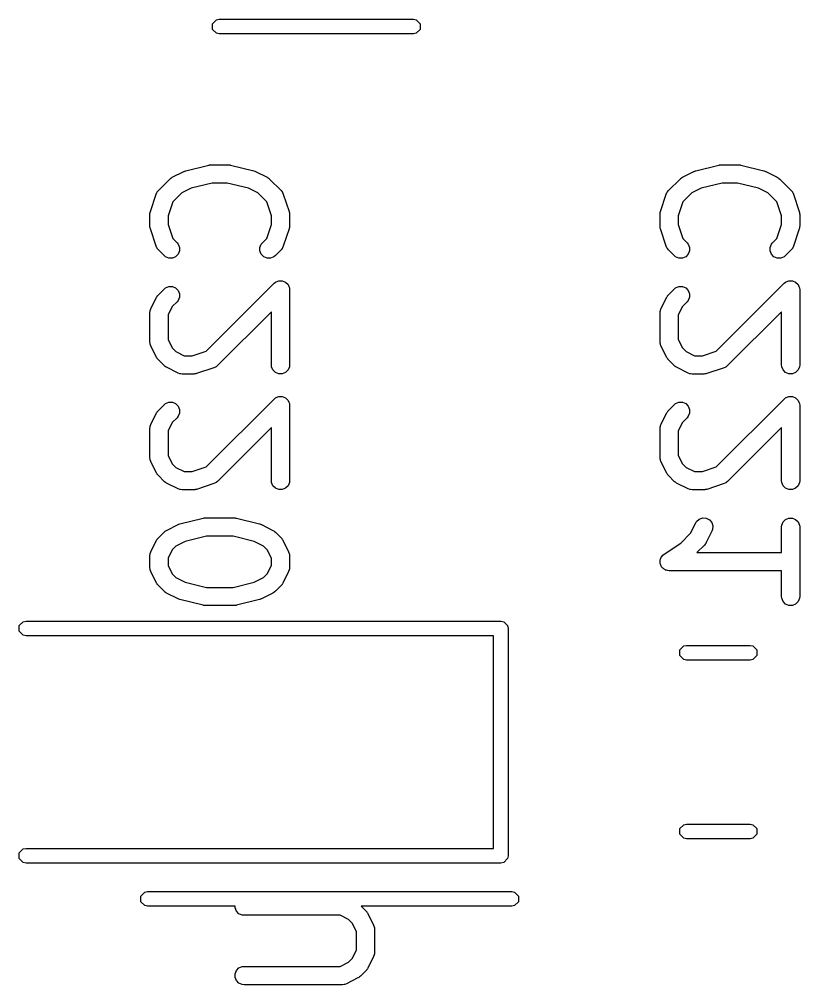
# Model space of a CAD drawing. Header units: inches. Extents: x 0.3 to 2.85, y 0.29 to 1.7.
# Drawn here: x 1.675 to 1.9279, y 1.3916 to 1.7043 of the extents above; entities that cross this region are included whole.
import ezdxf

# ---------------------------------------------------------------- set-up
doc = ezdxf.new("R2010")
doc.units = ezdxf.units.IN
doc.header["$MEASUREMENT"] = 0
doc.layers.add('BLACK', color=250, linetype='CONTINUOUS')

msp = doc.modelspace()

# ---------------------------------------------------------------- linework, layer by layer
at = {"layer": 'BLACK', "linetype": 'CONTINUOUS'}
for p, q in [((1.73758, 1.70287), (1.73886, 1.70415)), ((1.73886, 1.70415), (1.73976, 1.70433)), ((1.73976, 1.70433), (1.80276, 1.70433)), ((1.80276, 1.70433), (1.80366, 1.70415)), ((1.80366, 1.70415), (1.80494, 1.70287)), ((1.73758, 1.70106), (1.73758, 1.70287)), ((1.73886, 1.69979), (1.73758, 1.70106)), ((1.80494, 1.70106), (1.80366, 1.69979)), ((1.80494, 1.70287), (1.80494, 1.70106)), ((1.73976, 1.69961), (1.73886, 1.69979)), ((1.80276, 1.69961), (1.73976, 1.69961)), ((1.80366, 1.69979), (1.80276, 1.69961)), ((1.72457, 1.65315), (1.72832, 1.65502)), ((1.72832, 1.65502), (1.72836, 1.65504)), ((1.72836, 1.65504), (1.72838, 1.65505)), ((1.72838, 1.65505), (1.72862, 1.65514)), ((1.72862, 1.65514), (1.72886, 1.65523)), ((1.72886, 1.65523), (1.72888, 1.65523)), ((1.72888, 1.65523), (1.72893, 1.65525)), ((1.72893, 1.65525), (1.73643, 1.65712)), ((1.73643, 1.65712), (1.73653, 1.65714)), ((1.73653, 1.65714), (1.73657, 1.65715)), ((1.73657, 1.65715), (1.73678, 1.65717)), ((1.73678, 1.65717), (1.737, 1.6572)), ((1.737, 1.6572), (1.73704, 1.6572)), ((1.73704, 1.6572), (1.73714, 1.65721)), ((1.73714, 1.65721), (1.74277, 1.65721)), ((1.74277, 1.65721), (1.74287, 1.6572)), ((1.74287, 1.6572), (1.74291, 1.6572)), ((1.74291, 1.6572), (1.74312, 1.65717)), ((1.74312, 1.65717), (1.74334, 1.65715)), ((1.74334, 1.65715), (1.74338, 1.65714)), ((1.74338, 1.65714), (1.74348, 1.65712)), ((1.74348, 1.65712), (1.75098, 1.65525)), ((1.75098, 1.65525), (1.75102, 1.65523)), ((1.75102, 1.65523), (1.75104, 1.65523)), ((1.75104, 1.65523), (1.75128, 1.65514)), ((1.75128, 1.65514), (1.75153, 1.65505)), ((1.75153, 1.65505), (1.75154, 1.65504)), ((1.75154, 1.65504), (1.75159, 1.65502)), ((1.75159, 1.65502), (1.75533, 1.65315)), ((1.88993, 1.65315), (1.89368, 1.65502)), ((1.89368, 1.65502), (1.89372, 1.65504)), ((1.89372, 1.65504), (1.89374, 1.65505)), ((1.89374, 1.65505), (1.89398, 1.65514)), ((1.89398, 1.65514), (1.89422, 1.65523)), ((1.89422, 1.65523), (1.89424, 1.65523)), ((1.89424, 1.65523), (1.89428, 1.65525)), ((1.89428, 1.65525), (1.90178, 1.65712)), ((1.90178, 1.65712), (1.90188, 1.65714)), ((1.90188, 1.65714), (1.90192, 1.65715)), ((1.90192, 1.65715), (1.90214, 1.65717)), ((1.90214, 1.65717), (1.90235, 1.6572)), ((1.90235, 1.6572), (1.9024, 1.6572)), ((1.9024, 1.6572), (1.9025, 1.65721)), ((1.9025, 1.65721), (1.90812, 1.65721)), ((1.90812, 1.65721), (1.90822, 1.6572)), ((1.90822, 1.6572), (1.90826, 1.6572)), ((1.90826, 1.6572), (1.90848, 1.65717)), ((1.90848, 1.65717), (1.9087, 1.65715)), ((1.9087, 1.65715), (1.90874, 1.65714)), ((1.90874, 1.65714), (1.90884, 1.65712)), ((1.90884, 1.65712), (1.91634, 1.65525)), ((1.91634, 1.65525), (1.91638, 1.65523)), ((1.91638, 1.65523), (1.9164, 1.65523)), ((1.9164, 1.65523), (1.91664, 1.65514)), ((1.91664, 1.65514), (1.91688, 1.65505)), ((1.91688, 1.65505), (1.9169, 1.65504)), ((1.9169, 1.65504), (1.91694, 1.65502)), ((1.91694, 1.65502), (1.92069, 1.65315)), ((1.72006, 1.64884), (1.7238, 1.65259)), ((1.7238, 1.65259), (1.72403, 1.65278)), ((1.72403, 1.65278), (1.72408, 1.65284)), ((1.72408, 1.65284), (1.72417, 1.65289)), ((1.72417, 1.65289), (1.72425, 1.65296)), ((1.72425, 1.65296), (1.72432, 1.65299)), ((1.72432, 1.65299), (1.72457, 1.65315)), ((1.7375, 1.6513), (1.73067, 1.64959)), ((1.7424, 1.6513), (1.7375, 1.6513)), ((1.74923, 1.64959), (1.7424, 1.6513)), ((1.75533, 1.65315), (1.75558, 1.65299)), ((1.75558, 1.65299), (1.75565, 1.65296)), ((1.75565, 1.65296), (1.75574, 1.65289)), ((1.75574, 1.65289), (1.75582, 1.65284)), ((1.75582, 1.65284), (1.75588, 1.65278)), ((1.75588, 1.65278), (1.7561, 1.65259)), ((1.7561, 1.65259), (1.75985, 1.64884)), ((1.88541, 1.64884), (1.88916, 1.65259)), ((1.88916, 1.65259), (1.88939, 1.65278)), ((1.88939, 1.65278), (1.88944, 1.65284)), ((1.88944, 1.65284), (1.88953, 1.65289)), ((1.88953, 1.65289), (1.88961, 1.65296)), ((1.88961, 1.65296), (1.88968, 1.65299)), ((1.88968, 1.65299), (1.88993, 1.65315)), ((1.90286, 1.6513), (1.89603, 1.64959)), ((1.90776, 1.6513), (1.90286, 1.6513)), ((1.91459, 1.64959), (1.90776, 1.6513)), ((1.92069, 1.65315), (1.92094, 1.65299)), ((1.92094, 1.65299), (1.92101, 1.65296)), ((1.92101, 1.65296), (1.92109, 1.65289)), ((1.92109, 1.65289), (1.92118, 1.65284)), ((1.92118, 1.65284), (1.92123, 1.65278)), ((1.92123, 1.65278), (1.92146, 1.65259)), ((1.92146, 1.65259), (1.92521, 1.64884)), ((1.71934, 1.64769), (1.71958, 1.64822)), ((1.71958, 1.64822), (1.71965, 1.6483)), ((1.71965, 1.6483), (1.71969, 1.6484)), ((1.71969, 1.6484), (1.72006, 1.64884)), ((1.72764, 1.64808), (1.72472, 1.64516)), ((1.73067, 1.64959), (1.72764, 1.64808)), ((1.75227, 1.64808), (1.74923, 1.64959)), ((1.75518, 1.64516), (1.75227, 1.64808)), ((1.75985, 1.64884), (1.76022, 1.6484)), ((1.76022, 1.6484), (1.76026, 1.6483)), ((1.76026, 1.6483), (1.76033, 1.64822)), ((1.76033, 1.64822), (1.76056, 1.64769)), ((1.8847, 1.64769), (1.88493, 1.64822)), ((1.88493, 1.64822), (1.885, 1.6483)), ((1.885, 1.6483), (1.88504, 1.6484)), ((1.88504, 1.6484), (1.88541, 1.64884)), ((1.893, 1.64808), (1.89008, 1.64516)), ((1.89603, 1.64959), (1.893, 1.64808)), ((1.91762, 1.64808), (1.91459, 1.64959)), ((1.92054, 1.64516), (1.91762, 1.64808)), ((1.92521, 1.64884), (1.92557, 1.6484)), ((1.92557, 1.6484), (1.92561, 1.6483)), ((1.92561, 1.6483), (1.92568, 1.64822)), ((1.92568, 1.64822), (1.92592, 1.64769)), ((1.71747, 1.64207), (1.71934, 1.64769)), ((1.72472, 1.64516), (1.72322, 1.64065)), ((1.75669, 1.64065), (1.75518, 1.64516)), ((1.76056, 1.64769), (1.76244, 1.64207)), ((1.88282, 1.64207), (1.8847, 1.64769)), ((1.89008, 1.64516), (1.88858, 1.64065)), ((1.92204, 1.64065), (1.92054, 1.64516)), ((1.92592, 1.64769), (1.92779, 1.64207)), ((1.71734, 1.6415), (1.71736, 1.6416)), ((1.71736, 1.6416), (1.71737, 1.64171)), ((1.71737, 1.64171), (1.7174, 1.64178)), ((1.7174, 1.64178), (1.71747, 1.64207)), ((1.76244, 1.64207), (1.7625, 1.64178)), ((1.7625, 1.64178), (1.76253, 1.64171)), ((1.76253, 1.64171), (1.76254, 1.6416)), ((1.76254, 1.6416), (1.76257, 1.6415)), ((1.88269, 1.6415), (1.88272, 1.6416)), ((1.88272, 1.6416), (1.88273, 1.64171)), ((1.88273, 1.64171), (1.88276, 1.64178)), ((1.88276, 1.64178), (1.88282, 1.64207)), ((1.92779, 1.64207), (1.92786, 1.64178)), ((1.92786, 1.64178), (1.92789, 1.64171)), ((1.92789, 1.64171), (1.9279, 1.6416)), ((1.9279, 1.6416), (1.92792, 1.6415)), ((1.71732, 1.64113), (1.71734, 1.64142)), ((1.71732, 1.63738), (1.71732, 1.64113)), ((1.71734, 1.64142), (1.71734, 1.6415)), ((1.72322, 1.64065), (1.72322, 1.63786)), ((1.75669, 1.63786), (1.75669, 1.64065)), ((1.76257, 1.6415), (1.76256, 1.64142)), ((1.76256, 1.64142), (1.76259, 1.64113)), ((1.76259, 1.64113), (1.76259, 1.63738)), ((1.88267, 1.64113), (1.8827, 1.64142)), ((1.88267, 1.63738), (1.88267, 1.64113)), ((1.8827, 1.64142), (1.88269, 1.6415)), ((1.88858, 1.64065), (1.88858, 1.63786)), ((1.92204, 1.63786), (1.92204, 1.64065)), ((1.92792, 1.6415), (1.92792, 1.64142)), ((1.92792, 1.64142), (1.92795, 1.64113)), ((1.92795, 1.64113), (1.92795, 1.63738)), ((1.71734, 1.63709), (1.71732, 1.63738)), ((1.71734, 1.63701), (1.71734, 1.63709)), ((1.71736, 1.63691), (1.71734, 1.63701)), ((1.71737, 1.63681), (1.71736, 1.63691)), ((1.7174, 1.63673), (1.71737, 1.63681)), ((1.71747, 1.63645), (1.7174, 1.63673)), ((1.71934, 1.63082), (1.71747, 1.63645)), ((1.72322, 1.63786), (1.72472, 1.63335)), ((1.75518, 1.63335), (1.75669, 1.63786)), ((1.76244, 1.63645), (1.76056, 1.63082)), ((1.7625, 1.63673), (1.76244, 1.63645)), ((1.76253, 1.63681), (1.7625, 1.63673)), ((1.76254, 1.63691), (1.76253, 1.63681)), ((1.76257, 1.63701), (1.76254, 1.63691)), ((1.76259, 1.63738), (1.76256, 1.63709)), ((1.76256, 1.63709), (1.76257, 1.63701)), ((1.8827, 1.63709), (1.88267, 1.63738)), ((1.88269, 1.63701), (1.8827, 1.63709)), ((1.88272, 1.63691), (1.88269, 1.63701)), ((1.88273, 1.63681), (1.88272, 1.63691)), ((1.88276, 1.63673), (1.88273, 1.63681)), ((1.88282, 1.63645), (1.88276, 1.63673)), ((1.8847, 1.63082), (1.88282, 1.63645)), ((1.88858, 1.63786), (1.89008, 1.63335)), ((1.92054, 1.63335), (1.92204, 1.63786)), ((1.92779, 1.63645), (1.92592, 1.63082)), ((1.92786, 1.63673), (1.92779, 1.63645)), ((1.92789, 1.63681), (1.92786, 1.63673)), ((1.9279, 1.63691), (1.92789, 1.63681)), ((1.92792, 1.63701), (1.9279, 1.63691)), ((1.92795, 1.63738), (1.92792, 1.63709)), ((1.92792, 1.63709), (1.92792, 1.63701)), ((1.72472, 1.63335), (1.72611, 1.63197)), ((1.7538, 1.63197), (1.75518, 1.63335)), ((1.89008, 1.63335), (1.89146, 1.63197)), ((1.91916, 1.63197), (1.92054, 1.63335)), ((1.71958, 1.6303), (1.71934, 1.63082)), ((1.71965, 1.63022), (1.71958, 1.6303)), ((1.71969, 1.63012), (1.71965, 1.63022)), ((1.72006, 1.62967), (1.71969, 1.63012)), ((1.72193, 1.6278), (1.72006, 1.62967)), ((1.72611, 1.63197), (1.72647, 1.63152)), ((1.72647, 1.63152), (1.72691, 1.63046)), ((1.72691, 1.62931), (1.72647, 1.62824)), ((1.72691, 1.63046), (1.72691, 1.62931)), ((1.75299, 1.63046), (1.75343, 1.63152)), ((1.75299, 1.62931), (1.75299, 1.63046)), ((1.75343, 1.62824), (1.75299, 1.62931)), ((1.75343, 1.63152), (1.7538, 1.63197)), ((1.75985, 1.62967), (1.75798, 1.6278)), ((1.76022, 1.63012), (1.75985, 1.62967)), ((1.76026, 1.63022), (1.76022, 1.63012)), ((1.76033, 1.6303), (1.76026, 1.63022)), ((1.76056, 1.63082), (1.76033, 1.6303)), ((1.88493, 1.6303), (1.8847, 1.63082)), ((1.885, 1.63022), (1.88493, 1.6303)), ((1.88504, 1.63012), (1.885, 1.63022)), ((1.88541, 1.62967), (1.88504, 1.63012)), ((1.88728, 1.6278), (1.88541, 1.62967)), ((1.89146, 1.63197), (1.89183, 1.63152)), ((1.89183, 1.63152), (1.89227, 1.63046)), ((1.89227, 1.62931), (1.89183, 1.62824)), ((1.89227, 1.63046), (1.89227, 1.62931)), ((1.91835, 1.63046), (1.91879, 1.63152)), ((1.91835, 1.62931), (1.91835, 1.63046)), ((1.91879, 1.62824), (1.91835, 1.62931)), ((1.91879, 1.63152), (1.91916, 1.63197)), ((1.92521, 1.62967), (1.92333, 1.6278)), ((1.92557, 1.63012), (1.92521, 1.62967)), ((1.92561, 1.63022), (1.92557, 1.63012)), ((1.92568, 1.6303), (1.92561, 1.63022)), ((1.92592, 1.63082), (1.92568, 1.6303)), ((1.72238, 1.62743), (1.72193, 1.6278)), ((1.72344, 1.62699), (1.72238, 1.62743)), ((1.72459, 1.62699), (1.72344, 1.62699)), ((1.72566, 1.62743), (1.72459, 1.62699)), ((1.72647, 1.62824), (1.72566, 1.62743)), ((1.75425, 1.62743), (1.75343, 1.62824)), ((1.75531, 1.62699), (1.75425, 1.62743)), ((1.75646, 1.62699), (1.75531, 1.62699)), ((1.75753, 1.62743), (1.75646, 1.62699)), ((1.75798, 1.6278), (1.75753, 1.62743)), ((1.88773, 1.62743), (1.88728, 1.6278)), ((1.8888, 1.62699), (1.88773, 1.62743)), ((1.88995, 1.62699), (1.8888, 1.62699)), ((1.89101, 1.62743), (1.88995, 1.62699)), ((1.89183, 1.62824), (1.89101, 1.62743)), ((1.9196, 1.62743), (1.91879, 1.62824)), ((1.92067, 1.62699), (1.9196, 1.62743)), ((1.92182, 1.62699), (1.92067, 1.62699)), ((1.92288, 1.62743), (1.92182, 1.62699)), ((1.92333, 1.6278), (1.92288, 1.62743)), ((1.72006, 1.6151), (1.72193, 1.61697)), ((1.72193, 1.61697), (1.72238, 1.61734)), ((1.72238, 1.61734), (1.72344, 1.61778)), ((1.72344, 1.61778), (1.72459, 1.61778)), ((1.72459, 1.61778), (1.72566, 1.61734)), ((1.72566, 1.61734), (1.72647, 1.61653)), ((1.73555, 1.59684), (1.75755, 1.61885)), ((1.75755, 1.61885), (1.758, 1.61922)), ((1.758, 1.61922), (1.75875, 1.61953)), ((1.75875, 1.61953), (1.75906, 1.61966)), ((1.75906, 1.61966), (1.76021, 1.61966)), ((1.76021, 1.61966), (1.76128, 1.61922)), ((1.76128, 1.61922), (1.76209, 1.6184)), ((1.76209, 1.6184), (1.76235, 1.61778)), ((1.76235, 1.61778), (1.76253, 1.61734)), ((1.76253, 1.61734), (1.76259, 1.61676)), ((1.76259, 1.61676), (1.76259, 1.59239)), ((1.88541, 1.6151), (1.88728, 1.61697)), ((1.88728, 1.61697), (1.88773, 1.61734)), ((1.88773, 1.61734), (1.8888, 1.61778)), ((1.8888, 1.61778), (1.88995, 1.61778)), ((1.88995, 1.61778), (1.89101, 1.61734)), ((1.89101, 1.61734), (1.89183, 1.61653)), ((1.9009, 1.59684), (1.9229, 1.61885)), ((1.9229, 1.61885), (1.92335, 1.61922)), ((1.92335, 1.61922), (1.92411, 1.61953)), ((1.92411, 1.61953), (1.92442, 1.61966)), ((1.92442, 1.61966), (1.92557, 1.61966)), ((1.92557, 1.61966), (1.92663, 1.61922)), ((1.92663, 1.61922), (1.92745, 1.6184)), ((1.92745, 1.6184), (1.9277, 1.61778)), ((1.9277, 1.61778), (1.92789, 1.61734)), ((1.92789, 1.61734), (1.92795, 1.61676)), ((1.92795, 1.61676), (1.92795, 1.59239)), ((1.71763, 1.61058), (1.7195, 1.61433)), ((1.7195, 1.61433), (1.71966, 1.61458)), ((1.71966, 1.61458), (1.71969, 1.61465)), ((1.71969, 1.61465), (1.71975, 1.61473)), ((1.71975, 1.61473), (1.71981, 1.61482)), ((1.71981, 1.61482), (1.71987, 1.61487)), ((1.71987, 1.61487), (1.72006, 1.6151)), ((1.72647, 1.61653), (1.72691, 1.61546)), ((1.72691, 1.61431), (1.72647, 1.61325)), ((1.72691, 1.61546), (1.72691, 1.61431)), ((1.88298, 1.61058), (1.88486, 1.61433)), ((1.88486, 1.61433), (1.88501, 1.61458)), ((1.88501, 1.61458), (1.88504, 1.61465)), ((1.88504, 1.61465), (1.88511, 1.61473)), ((1.88511, 1.61473), (1.88516, 1.61482)), ((1.88516, 1.61482), (1.88522, 1.61487)), ((1.88522, 1.61487), (1.88541, 1.6151)), ((1.89183, 1.61653), (1.89227, 1.61546)), ((1.89227, 1.61431), (1.89183, 1.61325)), ((1.89227, 1.61546), (1.89227, 1.61431)), ((1.71742, 1.61004), (1.71763, 1.61058)), ((1.72457, 1.61126), (1.72322, 1.60856)), ((1.72611, 1.6128), (1.72457, 1.61126)), ((1.72647, 1.61325), (1.72611, 1.6128)), ((1.88277, 1.61004), (1.88298, 1.61058)), ((1.88992, 1.61126), (1.88858, 1.60856)), ((1.89146, 1.6128), (1.88992, 1.61126)), ((1.89183, 1.61325), (1.89146, 1.6128)), ((1.71732, 1.60926), (1.71737, 1.60984)), ((1.71732, 1.59989), (1.71732, 1.60926)), ((1.71737, 1.60984), (1.71741, 1.60994)), ((1.71741, 1.60994), (1.71742, 1.61004)), ((1.72322, 1.60856), (1.72322, 1.60058)), ((1.75669, 1.60963), (1.73923, 1.59218)), ((1.75669, 1.59239), (1.75669, 1.60963)), ((1.88267, 1.60926), (1.88273, 1.60984)), ((1.88267, 1.59989), (1.88267, 1.60926)), ((1.88273, 1.60984), (1.88277, 1.60994)), ((1.88277, 1.60994), (1.88277, 1.61004)), ((1.88858, 1.60856), (1.88858, 1.60058)), ((1.92204, 1.60963), (1.90458, 1.59218)), ((1.92204, 1.59239), (1.92204, 1.60963)), ((1.71737, 1.59931), (1.71732, 1.59989)), ((1.71741, 1.59921), (1.71737, 1.59931)), ((1.71742, 1.59911), (1.71741, 1.59921)), ((1.71763, 1.59857), (1.71742, 1.59911)), ((1.7195, 1.59482), (1.71763, 1.59857)), ((1.72322, 1.60058), (1.72457, 1.59789)), ((1.72457, 1.59789), (1.72577, 1.59669)), ((1.88273, 1.59931), (1.88267, 1.59989)), ((1.88277, 1.59921), (1.88273, 1.59931)), ((1.88277, 1.59911), (1.88277, 1.59921)), ((1.88298, 1.59857), (1.88277, 1.59911)), ((1.88486, 1.59482), (1.88298, 1.59857)), ((1.88858, 1.60058), (1.88992, 1.59789)), ((1.88992, 1.59789), (1.89112, 1.59669)), ((1.71966, 1.59457), (1.7195, 1.59482)), ((1.72577, 1.59669), (1.72846, 1.59534)), ((1.72846, 1.59534), (1.73104, 1.59534)), ((1.73104, 1.59534), (1.73555, 1.59684)), ((1.88501, 1.59457), (1.88486, 1.59482)), ((1.89112, 1.59669), (1.89382, 1.59534)), ((1.89382, 1.59534), (1.89639, 1.59534)), ((1.89639, 1.59534), (1.9009, 1.59684)), ((1.71969, 1.5945), (1.71966, 1.59457)), ((1.71975, 1.59442), (1.71969, 1.5945)), ((1.71981, 1.59433), (1.71975, 1.59442)), ((1.71987, 1.59428), (1.71981, 1.59433)), ((1.72006, 1.59405), (1.71987, 1.59428)), ((1.72193, 1.59218), (1.72006, 1.59405)), ((1.72216, 1.59199), (1.72193, 1.59218)), ((1.72221, 1.59193), (1.72216, 1.59199)), ((1.7223, 1.59187), (1.72221, 1.59193)), ((1.72238, 1.59181), (1.7223, 1.59187)), ((1.72245, 1.59178), (1.72238, 1.59181)), ((1.7227, 1.59162), (1.72245, 1.59178)), ((1.72645, 1.58975), (1.7227, 1.59162)), ((1.7386, 1.5917), (1.73808, 1.59146)), ((1.73868, 1.59177), (1.7386, 1.5917)), ((1.73878, 1.59181), (1.73868, 1.59177)), ((1.73923, 1.59218), (1.73878, 1.59181)), ((1.75674, 1.59181), (1.75669, 1.59239)), ((1.75718, 1.59075), (1.75674, 1.59181)), ((1.76253, 1.59181), (1.76209, 1.59075)), ((1.76259, 1.59239), (1.76253, 1.59181)), ((1.88504, 1.5945), (1.88501, 1.59457)), ((1.88511, 1.59442), (1.88504, 1.5945)), ((1.88516, 1.59433), (1.88511, 1.59442)), ((1.88522, 1.59428), (1.88516, 1.59433)), ((1.88541, 1.59405), (1.88522, 1.59428)), ((1.88728, 1.59218), (1.88541, 1.59405)), ((1.88751, 1.59199), (1.88728, 1.59218)), ((1.88756, 1.59193), (1.88751, 1.59199)), ((1.88765, 1.59187), (1.88756, 1.59193)), ((1.88773, 1.59181), (1.88765, 1.59187)), ((1.8878, 1.59178), (1.88773, 1.59181)), ((1.88805, 1.59162), (1.8878, 1.59178)), ((1.8918, 1.58975), (1.88805, 1.59162)), ((1.90396, 1.5917), (1.90343, 1.59146)), ((1.90404, 1.59177), (1.90396, 1.5917)), ((1.90414, 1.59181), (1.90404, 1.59177)), ((1.90458, 1.59218), (1.90414, 1.59181)), ((1.9221, 1.59181), (1.92204, 1.59239)), ((1.92254, 1.59075), (1.9221, 1.59181)), ((1.92789, 1.59181), (1.92745, 1.59075)), ((1.92795, 1.59239), (1.92789, 1.59181)), ((1.72699, 1.58954), (1.72645, 1.58975)), ((1.72709, 1.58953), (1.72699, 1.58954)), ((1.72719, 1.58949), (1.72709, 1.58953)), ((1.72777, 1.58944), (1.72719, 1.58949)), ((1.73152, 1.58944), (1.72777, 1.58944)), ((1.73181, 1.58946), (1.73152, 1.58944)), ((1.73189, 1.58946), (1.73181, 1.58946)), ((1.73199, 1.58948), (1.73189, 1.58946)), ((1.73209, 1.58949), (1.73199, 1.58948)), ((1.73217, 1.58952), (1.73209, 1.58949)), ((1.73245, 1.58959), (1.73217, 1.58952)), ((1.73808, 1.59146), (1.73245, 1.58959)), ((1.758, 1.58993), (1.75718, 1.59075)), ((1.75906, 1.58949), (1.758, 1.58993)), ((1.76021, 1.58949), (1.75906, 1.58949)), ((1.76128, 1.58993), (1.76021, 1.58949)), ((1.76209, 1.59075), (1.76128, 1.58993)), ((1.89234, 1.58954), (1.8918, 1.58975)), ((1.89245, 1.58953), (1.89234, 1.58954)), ((1.89255, 1.58949), (1.89245, 1.58953)), ((1.89312, 1.58944), (1.89255, 1.58949)), ((1.89687, 1.58944), (1.89312, 1.58944)), ((1.89716, 1.58946), (1.89687, 1.58944)), ((1.89724, 1.58946), (1.89716, 1.58946)), ((1.89734, 1.58948), (1.89724, 1.58946)), ((1.89745, 1.58949), (1.89734, 1.58948)), ((1.89752, 1.58952), (1.89745, 1.58949)), ((1.89781, 1.58959), (1.89752, 1.58952)), ((1.90343, 1.59146), (1.89781, 1.58959)), ((1.92335, 1.58993), (1.92254, 1.59075)), ((1.92442, 1.58949), (1.92335, 1.58993)), ((1.92557, 1.58949), (1.92442, 1.58949)), ((1.92663, 1.58993), (1.92557, 1.58949)), ((1.92745, 1.59075), (1.92663, 1.58993)), ((1.72006, 1.5776), (1.72193, 1.57948)), ((1.72193, 1.57948), (1.72238, 1.57985)), ((1.72238, 1.57985), (1.72344, 1.58029)), ((1.72344, 1.58029), (1.72459, 1.58029)), ((1.72459, 1.58029), (1.72566, 1.57985)), ((1.72566, 1.57985), (1.72647, 1.57903)), ((1.73555, 1.55935), (1.75755, 1.58135)), ((1.75755, 1.58135), (1.758, 1.58172)), ((1.758, 1.58172), (1.75875, 1.58203)), ((1.75875, 1.58203), (1.75906, 1.58216)), ((1.75906, 1.58216), (1.76021, 1.58216)), ((1.76021, 1.58216), (1.76128, 1.58172)), ((1.76128, 1.58172), (1.76209, 1.58091)), ((1.76209, 1.58091), (1.76235, 1.58029)), ((1.76235, 1.58029), (1.76253, 1.57984)), ((1.76253, 1.57984), (1.76259, 1.57927)), ((1.76259, 1.57927), (1.76259, 1.55489)), ((1.88541, 1.5776), (1.88728, 1.57948)), ((1.88728, 1.57948), (1.88773, 1.57985)), ((1.88773, 1.57985), (1.8888, 1.58029)), ((1.8888, 1.58029), (1.88995, 1.58029)), ((1.88995, 1.58029), (1.89101, 1.57985)), ((1.89101, 1.57985), (1.89183, 1.57903)), ((1.9009, 1.55935), (1.9229, 1.58135)), ((1.9229, 1.58135), (1.92335, 1.58172)), ((1.92335, 1.58172), (1.92411, 1.58203)), ((1.92411, 1.58203), (1.92442, 1.58216)), ((1.92442, 1.58216), (1.92557, 1.58216)), ((1.92557, 1.58216), (1.92663, 1.58172)), ((1.92663, 1.58172), (1.92745, 1.58091)), ((1.92745, 1.58091), (1.9277, 1.58029)), ((1.9277, 1.58029), (1.92789, 1.57984)), ((1.92789, 1.57984), (1.92795, 1.57927)), ((1.92795, 1.57927), (1.92795, 1.55489)), ((1.71763, 1.57309), (1.7195, 1.57684)), ((1.7195, 1.57684), (1.71966, 1.57708)), ((1.71966, 1.57708), (1.71969, 1.57716)), ((1.71969, 1.57716), (1.71975, 1.57724)), ((1.71975, 1.57724), (1.71981, 1.57733)), ((1.71981, 1.57733), (1.71987, 1.57738)), ((1.71987, 1.57738), (1.72006, 1.5776)), ((1.72647, 1.57903), (1.72691, 1.57797)), ((1.72691, 1.57681), (1.72647, 1.57575)), ((1.72691, 1.57797), (1.72691, 1.57681)), ((1.88298, 1.57309), (1.88486, 1.57684)), ((1.88486, 1.57684), (1.88501, 1.57708)), ((1.88501, 1.57708), (1.88504, 1.57716)), ((1.88504, 1.57716), (1.88511, 1.57724)), ((1.88511, 1.57724), (1.88516, 1.57733)), ((1.88516, 1.57733), (1.88522, 1.57738)), ((1.88522, 1.57738), (1.88541, 1.5776)), ((1.89183, 1.57903), (1.89227, 1.57797)), ((1.89227, 1.57681), (1.89183, 1.57575)), ((1.89227, 1.57797), (1.89227, 1.57681)), ((1.71742, 1.57255), (1.71763, 1.57309)), ((1.72457, 1.57377), (1.72322, 1.57107)), ((1.72611, 1.5753), (1.72457, 1.57377)), ((1.72647, 1.57575), (1.72611, 1.5753)), ((1.88277, 1.57255), (1.88298, 1.57309)), ((1.88992, 1.57377), (1.88858, 1.57107)), ((1.89146, 1.5753), (1.88992, 1.57377)), ((1.89183, 1.57575), (1.89146, 1.5753)), ((1.71732, 1.57177), (1.71737, 1.57234)), ((1.71732, 1.56239), (1.71732, 1.57177)), ((1.71737, 1.57234), (1.71741, 1.57244)), ((1.71741, 1.57244), (1.71742, 1.57255)), ((1.72322, 1.57107), (1.72322, 1.56309)), ((1.75669, 1.57214), (1.73923, 1.55468)), ((1.75669, 1.55489), (1.75669, 1.57214)), ((1.88267, 1.57177), (1.88273, 1.57234)), ((1.88267, 1.56239), (1.88267, 1.57177)), ((1.88273, 1.57234), (1.88277, 1.57244)), ((1.88277, 1.57244), (1.88277, 1.57255)), ((1.88858, 1.57107), (1.88858, 1.56309)), ((1.92204, 1.57214), (1.90458, 1.55468)), ((1.92204, 1.55489), (1.92204, 1.57214)), ((1.71737, 1.56182), (1.71732, 1.56239)), ((1.71741, 1.56172), (1.71737, 1.56182)), ((1.71742, 1.56161), (1.71741, 1.56172)), ((1.71763, 1.56107), (1.71742, 1.56161)), ((1.7195, 1.55732), (1.71763, 1.56107)), ((1.72322, 1.56309), (1.72457, 1.56039)), ((1.72457, 1.56039), (1.72577, 1.55919)), ((1.88273, 1.56182), (1.88267, 1.56239)), ((1.88277, 1.56172), (1.88273, 1.56182)), ((1.88277, 1.56161), (1.88277, 1.56172)), ((1.88298, 1.56107), (1.88277, 1.56161)), ((1.88486, 1.55732), (1.88298, 1.56107)), ((1.88858, 1.56309), (1.88992, 1.56039)), ((1.88992, 1.56039), (1.89112, 1.55919)), ((1.71966, 1.55707), (1.7195, 1.55732)), ((1.72577, 1.55919), (1.72846, 1.55785)), ((1.72846, 1.55785), (1.73104, 1.55785)), ((1.73104, 1.55785), (1.73555, 1.55935)), ((1.88501, 1.55707), (1.88486, 1.55732)), ((1.89112, 1.55919), (1.89382, 1.55785)), ((1.89382, 1.55785), (1.89639, 1.55785)), ((1.89639, 1.55785), (1.9009, 1.55935)), ((1.71969, 1.557), (1.71966, 1.55707)), ((1.71975, 1.55692), (1.71969, 1.557)), ((1.71981, 1.55683), (1.71975, 1.55692)), ((1.71987, 1.55678), (1.71981, 1.55683)), ((1.72006, 1.55655), (1.71987, 1.55678)), ((1.72193, 1.55468), (1.72006, 1.55655)), ((1.72216, 1.55449), (1.72193, 1.55468)), ((1.72221, 1.55444), (1.72216, 1.55449)), ((1.7223, 1.55438), (1.72221, 1.55444)), ((1.72238, 1.55431), (1.7223, 1.55438)), ((1.72245, 1.55428), (1.72238, 1.55431)), ((1.7227, 1.55413), (1.72245, 1.55428)), ((1.72645, 1.55225), (1.7227, 1.55413)), ((1.7386, 1.5542), (1.73808, 1.55397)), ((1.73868, 1.55427), (1.7386, 1.5542)), ((1.73878, 1.55431), (1.73868, 1.55427)), ((1.73923, 1.55468), (1.73878, 1.55431)), ((1.75674, 1.55432), (1.75669, 1.55489)), ((1.75718, 1.55325), (1.75674, 1.55432)), ((1.76253, 1.55432), (1.76209, 1.55325)), ((1.76259, 1.55489), (1.76253, 1.55432)), ((1.88504, 1.557), (1.88501, 1.55707)), ((1.88511, 1.55692), (1.88504, 1.557)), ((1.88516, 1.55683), (1.88511, 1.55692)), ((1.88522, 1.55678), (1.88516, 1.55683)), ((1.88541, 1.55655), (1.88522, 1.55678)), ((1.88728, 1.55468), (1.88541, 1.55655)), ((1.88751, 1.55449), (1.88728, 1.55468)), ((1.88756, 1.55444), (1.88751, 1.55449)), ((1.88765, 1.55438), (1.88756, 1.55444)), ((1.88773, 1.55431), (1.88765, 1.55438)), ((1.8878, 1.55428), (1.88773, 1.55431)), ((1.88805, 1.55413), (1.8878, 1.55428)), ((1.8918, 1.55225), (1.88805, 1.55413)), ((1.90396, 1.5542), (1.90343, 1.55397)), ((1.90404, 1.55427), (1.90396, 1.5542)), ((1.90414, 1.55431), (1.90404, 1.55427)), ((1.90458, 1.55468), (1.90414, 1.55431)), ((1.9221, 1.55432), (1.92204, 1.55489)), ((1.92254, 1.55325), (1.9221, 1.55432)), ((1.92789, 1.55432), (1.92745, 1.55325)), ((1.92795, 1.55489), (1.92789, 1.55432)), ((1.72699, 1.55205), (1.72645, 1.55225)), ((1.72709, 1.55204), (1.72699, 1.55205)), ((1.72719, 1.552), (1.72709, 1.55204)), ((1.72777, 1.55194), (1.72719, 1.552)), ((1.73152, 1.55194), (1.72777, 1.55194)), ((1.73181, 1.55197), (1.73152, 1.55194)), ((1.73189, 1.55196), (1.73181, 1.55197)), ((1.73199, 1.55199), (1.73189, 1.55196)), ((1.73209, 1.552), (1.73199, 1.55199)), ((1.73217, 1.55203), (1.73209, 1.552)), ((1.73245, 1.55209), (1.73217, 1.55203)), ((1.73808, 1.55397), (1.73245, 1.55209)), ((1.758, 1.55244), (1.75718, 1.55325)), ((1.75906, 1.552), (1.758, 1.55244)), ((1.76021, 1.552), (1.75906, 1.552)), ((1.76128, 1.55244), (1.76021, 1.552)), ((1.76209, 1.55325), (1.76128, 1.55244)), ((1.89234, 1.55205), (1.8918, 1.55225)), ((1.89245, 1.55204), (1.89234, 1.55205)), ((1.89255, 1.552), (1.89245, 1.55204)), ((1.89312, 1.55194), (1.89255, 1.552)), ((1.89687, 1.55194), (1.89312, 1.55194)), ((1.89716, 1.55197), (1.89687, 1.55194)), ((1.89724, 1.55196), (1.89716, 1.55197)), ((1.89734, 1.55199), (1.89724, 1.55196)), ((1.89745, 1.552), (1.89734, 1.55199)), ((1.89752, 1.55203), (1.89745, 1.552)), ((1.89781, 1.55209), (1.89752, 1.55203)), ((1.90343, 1.55397), (1.89781, 1.55209)), ((1.92335, 1.55244), (1.92254, 1.55325)), ((1.92442, 1.552), (1.92335, 1.55244)), ((1.92557, 1.552), (1.92442, 1.552)), ((1.92663, 1.55244), (1.92557, 1.552)), ((1.92745, 1.55325), (1.92663, 1.55244)), ((1.72705, 1.54088), (1.73455, 1.54276)), ((1.73455, 1.54276), (1.73465, 1.54277)), ((1.73465, 1.54277), (1.73469, 1.54279)), ((1.73469, 1.54279), (1.73491, 1.54281)), ((1.73491, 1.54281), (1.73512, 1.54284)), ((1.73512, 1.54284), (1.73517, 1.54284)), ((1.73517, 1.54284), (1.73527, 1.54285)), ((1.73527, 1.54285), (1.74464, 1.54285)), ((1.74464, 1.54285), (1.74474, 1.54284)), ((1.74474, 1.54284), (1.74478, 1.54284)), ((1.74478, 1.54284), (1.745, 1.54281)), ((1.745, 1.54281), (1.74522, 1.54279)), ((1.74522, 1.54279), (1.74526, 1.54277)), ((1.74526, 1.54277), (1.74536, 1.54276)), ((1.74536, 1.54276), (1.75286, 1.54088)), ((1.89423, 1.54122), (1.89454, 1.54171)), ((1.89454, 1.54171), (1.89541, 1.54246)), ((1.89541, 1.54246), (1.8965, 1.54282)), ((1.8965, 1.54282), (1.89765, 1.54274)), ((1.89765, 1.54274), (1.89868, 1.54223)), ((1.89868, 1.54223), (1.89944, 1.54136)), ((1.9221, 1.54047), (1.92254, 1.54154)), ((1.92254, 1.54154), (1.92335, 1.54235)), ((1.92335, 1.54235), (1.92442, 1.54279)), ((1.92442, 1.54279), (1.92557, 1.54279)), ((1.92557, 1.54279), (1.92663, 1.54235)), ((1.92663, 1.54235), (1.92745, 1.54154)), ((1.92745, 1.54154), (1.92789, 1.54047)), ((1.72193, 1.53823), (1.72216, 1.53842)), ((1.72216, 1.53842), (1.72221, 1.53848)), ((1.72221, 1.53848), (1.7223, 1.53853)), ((1.7223, 1.53853), (1.72238, 1.5386)), ((1.72238, 1.5386), (1.72245, 1.53863)), ((1.72245, 1.53863), (1.7227, 1.53879)), ((1.7227, 1.53879), (1.72645, 1.54066)), ((1.72645, 1.54066), (1.72649, 1.54068)), ((1.72649, 1.54068), (1.72651, 1.54069)), ((1.72651, 1.54069), (1.72675, 1.54078)), ((1.72675, 1.54078), (1.72699, 1.54087)), ((1.72699, 1.54087), (1.72701, 1.54087)), ((1.72701, 1.54087), (1.72705, 1.54088)), ((1.75286, 1.54088), (1.7529, 1.54087)), ((1.7529, 1.54087), (1.75292, 1.54087)), ((1.75292, 1.54087), (1.75316, 1.54078)), ((1.75316, 1.54078), (1.7534, 1.54069)), ((1.7534, 1.54069), (1.75342, 1.54068)), ((1.75342, 1.54068), (1.75346, 1.54066)), ((1.75346, 1.54066), (1.75721, 1.53879)), ((1.75721, 1.53879), (1.75746, 1.53863)), ((1.75746, 1.53863), (1.75753, 1.5386)), ((1.75753, 1.5386), (1.75761, 1.53853)), ((1.75761, 1.53853), (1.7577, 1.53848)), ((1.7577, 1.53848), (1.75775, 1.53842)), ((1.75775, 1.53842), (1.75798, 1.53823)), ((1.89257, 1.53789), (1.89423, 1.54122)), ((1.89951, 1.53857), (1.89764, 1.53482)), ((1.89944, 1.54136), (1.8998, 1.54026)), ((1.89972, 1.53912), (1.89951, 1.53857)), ((1.8998, 1.54026), (1.89972, 1.53912)), ((1.92204, 1.5399), (1.9221, 1.54047)), ((1.92204, 1.5316), (1.92204, 1.5399)), ((1.92789, 1.54047), (1.92795, 1.5399)), ((1.92795, 1.5399), (1.92795, 1.5174)), ((1.71763, 1.53184), (1.7195, 1.53559)), ((1.7195, 1.53559), (1.71966, 1.53584)), ((1.71966, 1.53584), (1.71969, 1.53591)), ((1.71969, 1.53591), (1.71975, 1.53599)), ((1.71975, 1.53599), (1.71981, 1.53608)), ((1.71981, 1.53608), (1.71987, 1.53613)), ((1.71987, 1.53613), (1.72006, 1.53636)), ((1.72006, 1.53636), (1.72193, 1.53823)), ((1.73563, 1.53694), (1.7288, 1.53523)), ((1.74428, 1.53694), (1.73563, 1.53694)), ((1.75111, 1.53523), (1.74428, 1.53694)), ((1.75798, 1.53823), (1.75985, 1.53636)), ((1.75985, 1.53636), (1.76004, 1.53613)), ((1.76004, 1.53613), (1.7601, 1.53608)), ((1.7601, 1.53608), (1.76015, 1.53599)), ((1.76015, 1.53599), (1.76022, 1.53591)), ((1.76022, 1.53591), (1.76025, 1.53584)), ((1.76025, 1.53584), (1.7604, 1.53559)), ((1.7604, 1.53559), (1.76228, 1.53184)), ((1.88937, 1.53469), (1.89257, 1.53789)), ((1.72457, 1.53252), (1.72322, 1.52982)), ((1.72577, 1.53372), (1.72457, 1.53252)), ((1.7288, 1.53523), (1.72577, 1.53372)), ((1.75414, 1.53372), (1.75111, 1.53523)), ((1.75534, 1.53252), (1.75414, 1.53372)), ((1.75669, 1.52982), (1.75534, 1.53252)), ((1.88398, 1.5311), (1.88937, 1.53469)), ((1.89708, 1.53406), (1.89463, 1.5316)), ((1.89727, 1.53428), (1.89708, 1.53406)), ((1.89733, 1.53434), (1.89727, 1.53428)), ((1.89739, 1.53442), (1.89733, 1.53434)), ((1.89745, 1.53451), (1.89739, 1.53442)), ((1.89748, 1.53458), (1.89745, 1.53451)), ((1.89764, 1.53482), (1.89748, 1.53458)), ((1.71732, 1.53052), (1.71737, 1.5311)), ((1.71732, 1.52677), (1.71732, 1.53052)), ((1.71737, 1.5311), (1.71741, 1.5312)), ((1.71741, 1.5312), (1.71742, 1.5313)), ((1.71742, 1.5313), (1.71763, 1.53184)), ((1.72322, 1.52982), (1.72322, 1.52747)), ((1.75669, 1.52747), (1.75669, 1.52982)), ((1.76228, 1.53184), (1.76249, 1.5313)), ((1.76249, 1.5313), (1.76249, 1.5312)), ((1.76249, 1.5312), (1.76253, 1.5311)), ((1.76253, 1.5311), (1.76259, 1.53052)), ((1.76259, 1.53052), (1.76259, 1.52677)), ((1.88273, 1.52922), (1.88284, 1.52949)), ((1.88273, 1.52893), (1.88273, 1.52922)), ((1.88284, 1.52949), (1.8829, 1.52978)), ((1.8829, 1.52978), (1.88306, 1.53002)), ((1.88306, 1.53002), (1.88317, 1.53029)), ((1.88317, 1.53029), (1.88337, 1.53049)), ((1.88337, 1.53049), (1.88354, 1.53074)), ((1.88354, 1.53074), (1.88398, 1.5311)), ((1.88398, 1.5311), (1.88398, 1.5311)), ((1.88398, 1.5311), (1.88398, 1.5311)), ((1.88398, 1.5311), (1.88398, 1.5311)), ((1.89463, 1.5316), (1.92204, 1.5316)), ((1.71737, 1.5262), (1.71732, 1.52677)), ((1.71741, 1.5261), (1.71737, 1.5262)), ((1.71742, 1.52599), (1.71741, 1.5261)), ((1.71763, 1.52545), (1.71742, 1.52599)), ((1.72322, 1.52747), (1.72457, 1.52477)), ((1.75534, 1.52477), (1.75669, 1.52747)), ((1.76249, 1.52599), (1.76228, 1.52545)), ((1.76253, 1.5262), (1.76249, 1.5261)), ((1.76249, 1.5261), (1.76249, 1.52599)), ((1.76259, 1.52677), (1.76253, 1.5262)), ((1.88267, 1.52865), (1.88273, 1.52893)), ((1.88273, 1.52836), (1.88267, 1.52865)), ((1.88273, 1.52807), (1.88273, 1.52836)), ((1.88284, 1.5278), (1.88273, 1.52807)), ((1.88289, 1.52752), (1.88284, 1.5278)), ((1.88306, 1.52728), (1.88289, 1.52752)), ((1.88317, 1.52701), (1.88306, 1.52728)), ((1.88337, 1.5268), (1.88317, 1.52701)), ((1.88353, 1.52656), (1.88337, 1.5268)), ((1.88378, 1.5264), (1.88353, 1.52656)), ((1.88398, 1.52619), (1.88378, 1.5264)), ((1.88425, 1.52608), (1.88398, 1.52619)), ((1.88449, 1.52592), (1.88425, 1.52608)), ((1.88478, 1.52586), (1.88449, 1.52592)), ((1.7195, 1.5217), (1.71763, 1.52545)), ((1.72457, 1.52477), (1.72577, 1.52357)), ((1.72577, 1.52357), (1.7288, 1.52206)), ((1.75111, 1.52206), (1.75414, 1.52357)), ((1.75414, 1.52357), (1.75534, 1.52477)), ((1.76228, 1.52545), (1.7604, 1.5217)), ((1.88505, 1.52575), (1.88478, 1.52586)), ((1.88562, 1.52569), (1.88505, 1.52575)), ((1.92204, 1.52569), (1.88562, 1.52569)), ((1.88562, 1.52569), (1.88562, 1.52569)), ((1.88562, 1.52569), (1.88562, 1.52569)), ((1.88562, 1.52569), (1.88562, 1.52569)), ((1.92204, 1.5174), (1.92204, 1.52569)), ((1.71966, 1.52145), (1.7195, 1.5217)), ((1.71969, 1.52138), (1.71966, 1.52145)), ((1.71975, 1.5213), (1.71969, 1.52138)), ((1.71981, 1.52121), (1.71975, 1.5213)), ((1.71987, 1.52116), (1.71981, 1.52121)), ((1.72006, 1.52093), (1.71987, 1.52116)), ((1.72193, 1.51906), (1.72006, 1.52093)), ((1.7288, 1.52206), (1.73563, 1.52035)), ((1.73563, 1.52035), (1.74428, 1.52035)), ((1.74428, 1.52035), (1.75111, 1.52206)), ((1.75985, 1.52093), (1.75798, 1.51906)), ((1.76004, 1.52116), (1.75985, 1.52093)), ((1.7601, 1.52121), (1.76004, 1.52116)), ((1.76015, 1.5213), (1.7601, 1.52121)), ((1.76022, 1.52138), (1.76015, 1.5213)), ((1.76025, 1.52145), (1.76022, 1.52138)), ((1.7604, 1.5217), (1.76025, 1.52145)), ((1.72216, 1.51887), (1.72193, 1.51906)), ((1.72221, 1.51881), (1.72216, 1.51887)), ((1.7223, 1.51876), (1.72221, 1.51881)), ((1.72238, 1.51869), (1.7223, 1.51876)), ((1.72245, 1.51866), (1.72238, 1.51869)), ((1.7227, 1.51851), (1.72245, 1.51866)), ((1.72645, 1.51663), (1.7227, 1.51851)), ((1.72649, 1.51662), (1.72645, 1.51663)), ((1.72651, 1.5166), (1.72649, 1.51662)), ((1.72675, 1.51652), (1.72651, 1.5166)), ((1.72699, 1.51642), (1.72675, 1.51652)), ((1.75316, 1.51652), (1.75292, 1.51642)), ((1.7534, 1.5166), (1.75316, 1.51652)), ((1.75342, 1.51662), (1.7534, 1.5166)), ((1.75346, 1.51663), (1.75342, 1.51662)), ((1.75721, 1.51851), (1.75346, 1.51663)), ((1.75746, 1.51866), (1.75721, 1.51851)), ((1.75753, 1.51869), (1.75746, 1.51866)), ((1.75761, 1.51876), (1.75753, 1.51869)), ((1.7577, 1.51881), (1.75761, 1.51876)), ((1.75775, 1.51887), (1.7577, 1.51881)), ((1.75798, 1.51906), (1.75775, 1.51887)), ((1.9221, 1.51682), (1.92204, 1.5174)), ((1.92254, 1.51576), (1.9221, 1.51682)), ((1.92789, 1.51682), (1.92745, 1.51576)), ((1.92795, 1.5174), (1.92789, 1.51682)), ((1.72701, 1.51642), (1.72699, 1.51642)), ((1.72705, 1.51641), (1.72701, 1.51642)), ((1.73455, 1.51453), (1.72705, 1.51641)), ((1.73465, 1.51452), (1.73455, 1.51453)), ((1.73469, 1.5145), (1.73465, 1.51452)), ((1.73491, 1.51448), (1.73469, 1.5145)), ((1.73512, 1.51445), (1.73491, 1.51448)), ((1.73517, 1.51445), (1.73512, 1.51445)), ((1.73527, 1.51445), (1.73517, 1.51445)), ((1.74464, 1.51445), (1.73527, 1.51445)), ((1.74474, 1.51445), (1.74464, 1.51445)), ((1.74478, 1.51445), (1.74474, 1.51445)), ((1.745, 1.51448), (1.74478, 1.51445)), ((1.74522, 1.5145), (1.745, 1.51448)), ((1.74526, 1.51452), (1.74522, 1.5145)), ((1.74536, 1.51453), (1.74526, 1.51452)), ((1.75286, 1.51641), (1.74536, 1.51453)), ((1.7529, 1.51642), (1.75286, 1.51641)), ((1.75292, 1.51642), (1.7529, 1.51642)), ((1.92335, 1.51494), (1.92254, 1.51576)), ((1.92442, 1.5145), (1.92335, 1.51494)), ((1.92557, 1.5145), (1.92442, 1.5145)), ((1.92663, 1.51494), (1.92557, 1.5145)), ((1.92745, 1.51576), (1.92663, 1.51494)), ((1.67498, 1.50794), (1.67626, 1.50922)), ((1.67498, 1.50613), (1.67498, 1.50794)), ((1.67626, 1.50922), (1.67717, 1.5094)), ((1.67717, 1.5094), (1.8311, 1.5094)), ((1.8311, 1.5094), (1.83201, 1.50922)), ((1.83201, 1.50922), (1.83328, 1.50794)), ((1.83328, 1.50794), (1.83346, 1.50704)), ((1.67626, 1.50486), (1.67498, 1.50613)), ((1.67717, 1.50468), (1.67626, 1.50486)), ((1.82874, 1.50468), (1.67717, 1.50468)), ((1.82874, 1.43578), (1.82874, 1.50468)), ((1.83346, 1.50704), (1.83346, 1.43342)), ((1.88911, 1.50007), (1.89039, 1.50135)), ((1.89039, 1.50135), (1.89129, 1.50153)), ((1.89129, 1.50153), (1.91186, 1.50153)), ((1.91186, 1.50153), (1.91276, 1.50135)), ((1.91276, 1.50135), (1.91404, 1.50007)), ((1.88911, 1.49826), (1.88911, 1.50007)), ((1.89039, 1.49698), (1.88911, 1.49826)), ((1.91404, 1.49826), (1.91276, 1.49698)), ((1.91404, 1.50007), (1.91404, 1.49826)), ((1.89129, 1.4968), (1.89039, 1.49698)), ((1.91186, 1.4968), (1.89129, 1.4968)), ((1.91276, 1.49698), (1.91186, 1.4968)), ((1.88911, 1.44219), (1.89039, 1.44347)), ((1.88911, 1.44039), (1.88911, 1.44219)), ((1.89039, 1.44347), (1.89129, 1.44365)), ((1.89129, 1.44365), (1.91186, 1.44365)), ((1.91186, 1.44365), (1.91276, 1.44347)), ((1.91276, 1.44347), (1.91404, 1.44219)), ((1.91404, 1.44219), (1.91404, 1.44039)), ((1.89039, 1.43911), (1.88911, 1.44039)), ((1.89129, 1.43893), (1.89039, 1.43911)), ((1.91186, 1.43893), (1.89129, 1.43893)), ((1.91276, 1.43911), (1.91186, 1.43893)), ((1.91404, 1.44039), (1.91276, 1.43911)), ((1.67498, 1.43432), (1.67626, 1.4356)), ((1.67626, 1.4356), (1.67717, 1.43578)), ((1.67717, 1.43578), (1.82874, 1.43578)), ((1.67498, 1.43251), (1.67498, 1.43432)), ((1.67626, 1.43123), (1.67498, 1.43251)), ((1.83328, 1.43251), (1.83201, 1.43123)), ((1.83346, 1.43342), (1.83328, 1.43251)), ((1.67717, 1.43105), (1.67626, 1.43123)), ((1.8311, 1.43105), (1.67717, 1.43105)), ((1.83201, 1.43123), (1.8311, 1.43105)), ((1.71435, 1.42034), (1.71563, 1.42162)), ((1.71435, 1.41853), (1.71435, 1.42034)), ((1.71563, 1.42162), (1.71654, 1.4218)), ((1.71654, 1.4218), (1.77559, 1.4218)), ((1.77559, 1.4218), (1.83465, 1.4218)), ((1.83465, 1.4218), (1.83555, 1.42162)), ((1.83555, 1.42162), (1.83683, 1.42034)), ((1.83683, 1.42034), (1.83683, 1.41853)), ((1.71563, 1.41726), (1.71435, 1.41853)), ((1.71654, 1.41708), (1.71563, 1.41726)), ((1.74493, 1.41708), (1.71654, 1.41708)), ((1.74493, 1.41652), (1.74493, 1.41708)), ((1.74537, 1.41546), (1.74493, 1.41652)), ((1.83465, 1.41708), (1.78577, 1.41708)), ((1.78577, 1.41708), (1.78741, 1.41544)), ((1.83555, 1.41726), (1.83465, 1.41708)), ((1.83683, 1.41853), (1.83555, 1.41726)), ((1.74619, 1.41464), (1.74537, 1.41546)), ((1.74725, 1.4142), (1.74619, 1.41464)), ((1.74783, 1.41415), (1.74725, 1.4142)), ((1.779, 1.41415), (1.74783, 1.41415)), ((1.7817, 1.4128), (1.779, 1.41415)), ((1.78741, 1.41544), (1.7876, 1.41521)), ((1.7876, 1.41521), (1.78766, 1.41516)), ((1.78766, 1.41516), (1.78771, 1.41507)), ((1.78771, 1.41507), (1.78778, 1.41499)), ((1.78778, 1.41499), (1.78781, 1.41492)), ((1.78781, 1.41492), (1.78796, 1.41467)), ((1.78796, 1.41467), (1.78984, 1.41092)), ((1.7829, 1.4116), (1.7817, 1.4128)), ((1.78424, 1.4089), (1.7829, 1.4116)), ((1.78984, 1.41092), (1.79005, 1.41038)), ((1.79005, 1.41038), (1.79005, 1.41027)), ((1.79005, 1.41027), (1.79009, 1.41017)), ((1.78424, 1.4028), (1.78424, 1.4089)), ((1.79009, 1.41017), (1.79015, 1.4096)), ((1.79015, 1.4096), (1.79015, 1.4021)), ((1.7829, 1.4001), (1.78424, 1.4028)), ((1.79005, 1.40132), (1.78984, 1.40078)), ((1.79009, 1.40152), (1.79005, 1.40143)), ((1.79005, 1.40143), (1.79005, 1.40132)), ((1.79015, 1.4021), (1.79009, 1.40152)), ((1.779, 1.39755), (1.7817, 1.3989)), ((1.7817, 1.3989), (1.7829, 1.4001)), ((1.78984, 1.40078), (1.78796, 1.39703)), ((1.74493, 1.39518), (1.74537, 1.39624)), ((1.74493, 1.39402), (1.74493, 1.39518)), ((1.74537, 1.39624), (1.74619, 1.39706)), ((1.74619, 1.39706), (1.74725, 1.3975)), ((1.74725, 1.3975), (1.74783, 1.39755)), ((1.74783, 1.39755), (1.779, 1.39755)), ((1.78741, 1.39626), (1.78554, 1.39439)), ((1.7876, 1.39649), (1.78741, 1.39626)), ((1.78766, 1.39654), (1.7876, 1.39649)), ((1.78771, 1.39663), (1.78766, 1.39654)), ((1.78778, 1.39671), (1.78771, 1.39663)), ((1.78781, 1.39678), (1.78778, 1.39671)), ((1.78796, 1.39703), (1.78781, 1.39678)), ((1.74537, 1.39296), (1.74493, 1.39402)), ((1.74619, 1.39215), (1.74537, 1.39296)), ((1.74725, 1.3917), (1.74619, 1.39215)), ((1.74783, 1.39165), (1.74725, 1.3917)), ((1.7797, 1.39165), (1.74783, 1.39165)), ((1.78027, 1.3917), (1.7797, 1.39165)), ((1.78037, 1.39175), (1.78027, 1.3917)), ((1.78048, 1.39175), (1.78037, 1.39175)), ((1.78102, 1.39196), (1.78048, 1.39175)), ((1.78477, 1.39383), (1.78102, 1.39196)), ((1.78502, 1.39399), (1.78477, 1.39383)), ((1.78509, 1.39402), (1.78502, 1.39399)), ((1.78517, 1.39409), (1.78509, 1.39402)), ((1.78526, 1.39414), (1.78517, 1.39409)), ((1.78531, 1.3942), (1.78526, 1.39414)), ((1.78554, 1.39439), (1.78531, 1.3942))]:
    msp.add_line(p, q, dxfattribs=at)

doc.saveas('drawing.dxf')
